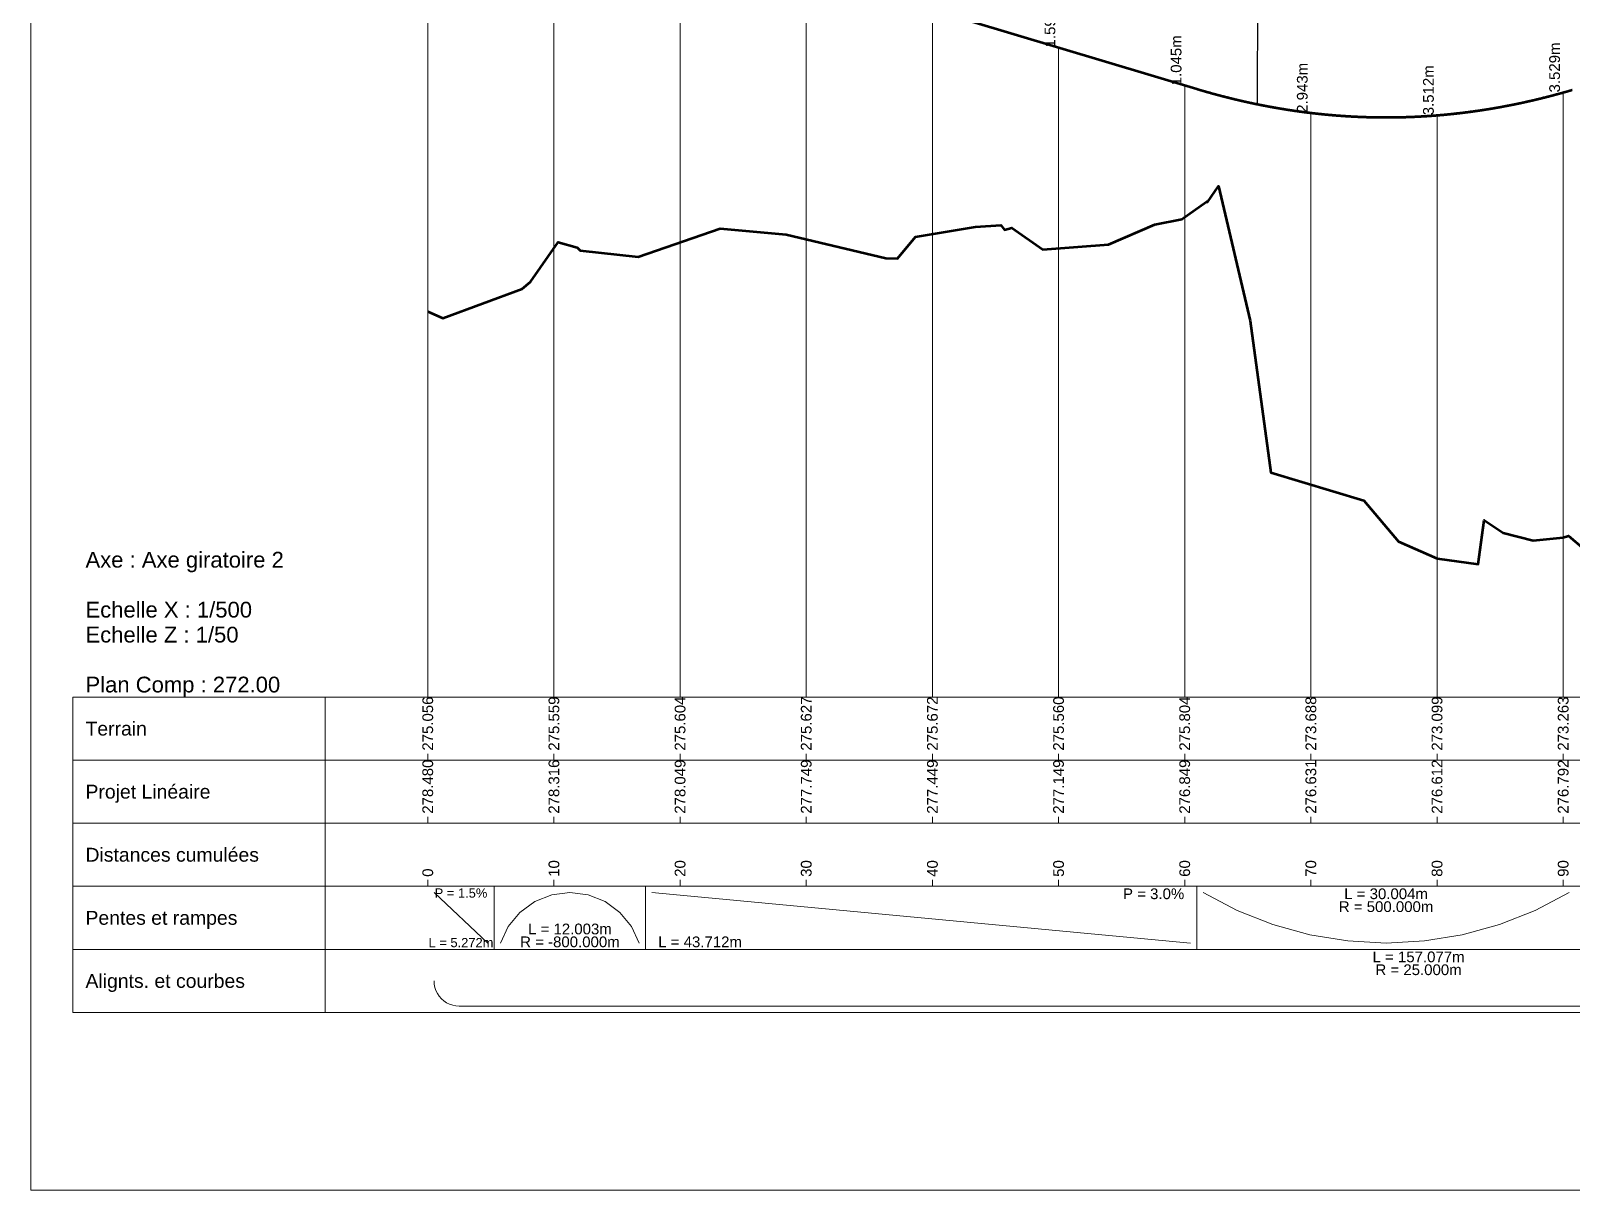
# Model space of a CAD drawing. Extents: x -1791 to 2983, y -138 to 554.
# Drawn here: x 2374.9 to 2497, y 16.6 to 108.5 of the extents above; entities that cross this region are included whole.
import ezdxf
from ezdxf.enums import TextEntityAlignment as Align

# ---------------------------------------------------------------- set-up
doc = ezdxf.new("R2010")
doc.units = 0
doc.layers.get('0').update_dxf_attribs({"lineweight": 0})
for name, color, linetype, lineweight in [('Route - Axe giratoire 2 - PL - Cartouche', 7, 'Continuous', 0), ('Route - Axe giratoire 2 - PL - Cotation', 7, 'Continuous', 0), ('Route - Axe giratoire 2 - PL - Projet Linéaire', 7, 'Continuous', 0), ('Route - Axe giratoire 2 - PL - Terrain', 3, 'Continuous', 0), ('Route - Giratoire 1+ - PL - Cotation', 7, 'Continuous', 0), ('Route - Giratoire 1+ - PL - Habillage - Intersection d’axes', 7, 'Continuous', 0)]:
    doc.layers.add(name, color=color, linetype=linetype, lineweight=lineweight)
doc.styles.add('CoteHor', font='arial.ttf', dxfattribs={"height": 0.0022})
doc.styles.add('CoteHorA', font='arial.ttf', dxfattribs={"height": 0.0022})
doc.styles.add('CoteHorB', font='arial.ttf', dxfattribs={"height": 0.0022})
doc.styles.add('CoteHorC', font='arial.ttf', dxfattribs={"height": 0.0022})
doc.styles.add('CoteHorD', font='arial.ttf', dxfattribs={"height": 0.0022})
doc.styles.add('CoteTitre', font='arial.ttf', dxfattribs={"height": 0.0017})
doc.styles.add('CoteTitreA', font='arial.ttf', dxfattribs={"height": 0.0017})
doc.styles.add('CoteVert', font='arial.ttf', dxfattribs={"height": 0.0017})
doc.styles.add('CoteVertA', font='arial.ttf', dxfattribs={"height": 0.0017})
doc.styles.add('CoteVertB', font='arial.ttf', dxfattribs={"height": 0.0017})
doc.styles.add('ProfilCartouche', font='arial.ttf', dxfattribs={"height": 0.0025})
doc.styles.get("Standard").update_dxf_attribs({"font": 'arial.ttf'})
doc.dimstyles.get("Standard").update_dxf_attribs({"dimtxt": 0.18, "dimasz": 0.18, "dimexe": 0.18, "dimexo": 0.0625, "dimgap": 0.09, "dimtad": 0, "dimtih": 1, "dimtoh": 1, "dimdec": 4, "dimzin": 0, "dimdsep": 46, "dimtxsty": 'Standard', "dimcen": 0.09, "dimadec": 0, "dimazin": 0, "dimtfac": 1, "dimtdec": 4, "dimtofl": 0, "dimtmove": 0, "dimatfit": 3, "dimfxl": 1, "dimtolj": 1, "dimtzin": 0, "dimarcsym": 0})

msp = doc.modelspace()

# ---------------------------------------------------------------- linework, layer by layer
msp.add_lwpolyline([(2374.87364, 155.0645), (2574.87364, 155.0645), (2574.87364, 16.5645), (2374.87364, 16.5645)], close=True)
at = {"layer": 'Route - Axe giratoire 2 - PL - Cotation', "color": 7, "linetype": 'Continuous'}
for p, q in [((2406.33507, 55.65342), (2406.33507, 120.45618)), ((2416.33507, 55.65342), (2416.33507, 118.81641)), ((2426.33507, 55.65342), (2426.33507, 116.14684)), ((2436.33507, 55.65342), (2436.33507, 113.14684)), ((2446.33507, 55.65342), (2446.33507, 110.14684)), ((2456.33507, 55.65342), (2456.33507, 107.14684)), ((2466.33507, 55.65342), (2466.33507, 104.14684)), ((2496.33507, 55.65342), (2496.33507, 103.57807)), ((2476.33507, 55.65342), (2476.33507, 101.96344)), ((2486.33507, 55.65342), (2486.33507, 101.77075)), ((2571.54031, 55.65342), (2378.20697, 55.65342)), ((2398.20697, 55.65342), (2398.20697, 30.65342)), ((2571.54031, 50.65342), (2378.20697, 50.65342)), ((2571.54031, 45.65342), (2378.20697, 45.65342)), ((2571.54031, 40.65342), (2378.20697, 40.65342)), ((2406.33507, 41.15342), (2406.33507, 40.65342)), ((2411.6061, 40.65342), (2411.6061, 35.65342)), ((2416.33507, 41.15342), (2416.33507, 40.65342)), ((2423.6061, 40.65342), (2423.6061, 35.65342)), ((2426.33507, 41.15342), (2426.33507, 40.65342)), ((2436.33507, 41.15342), (2436.33507, 40.65342)), ((2446.33507, 41.15342), (2446.33507, 40.65342)), ((2456.33507, 41.15342), (2456.33507, 40.65342)), ((2466.33507, 41.15342), (2466.33507, 40.65342)), ((2467.29849, 40.65342), (2467.29849, 35.65342)), ((2476.33507, 41.15342), (2476.33507, 40.65342)), ((2486.33507, 41.15342), (2486.33507, 40.65342)), ((2496.33507, 41.15342), (2496.33507, 40.65342)), ((2411.1061, 36.15342), (2406.83507, 40.15342)), ((2413.64614, 38.58425), (2414.81902, 39.43725)), ((2414.81902, 39.43725), (2416.16729, 39.97151)), ((2416.16729, 39.97151), (2417.6061, 40.15342)), ((2417.6061, 40.15342), (2419.04491, 39.97151)), ((2419.04491, 39.97151), (2420.39317, 39.43725)), ((2420.39317, 39.43725), (2421.56605, 38.58425)), ((2466.79849, 36.15342), (2424.1061, 40.15342)), ((2467.79849, 40.15342), (2470.49169, 38.73586)), ((2494.10529, 38.73586), (2496.79849, 40.15342)), ((2412.72246, 37.46618), (2413.64614, 38.58425)), ((2421.56605, 38.58425), (2422.48973, 37.46618)), ((2470.49169, 38.73586), (2473.32163, 37.61592)), ((2491.27535, 37.61592), (2494.10529, 38.73586)), ((2412.1061, 36.15342), (2412.72246, 37.46618)), ((2422.48973, 37.46618), (2423.1061, 36.15342)), ((2473.32163, 37.61592), (2476.25553, 36.80657)), ((2476.25553, 36.80657), (2479.25941, 36.31718)), ((2485.33757, 36.31718), (2488.34145, 36.80657)), ((2488.34145, 36.80657), (2491.27535, 37.61592)), ((2571.54031, 35.65342), (2378.20697, 35.65342)), ((2479.25941, 36.31718), (2482.29849, 36.15342)), ((2482.29849, 36.15342), (2485.33757, 36.31718)), ((2406.83507, 33.15342), (2406.85218, 32.89236)), ((2406.85218, 32.89236), (2406.90322, 32.63578)), ((2406.90322, 32.63578), (2406.98731, 32.38805)), ((2406.98731, 32.38805), (2407.10302, 32.15342)), ((2407.10302, 32.15342), (2407.24837, 31.9359)), ((2407.24837, 31.9359), (2407.42086, 31.7392)), ((2571.54031, 30.65342), (2378.20697, 30.65342)), ((2407.42086, 31.7392), (2407.61755, 31.56671)), ((2407.61755, 31.56671), (2407.83507, 31.42137)), ((2407.83507, 31.42137), (2408.06971, 31.30566)), ((2408.06971, 31.30566), (2408.31743, 31.22157)), ((2408.31743, 31.22157), (2408.57402, 31.17053)), ((2408.57402, 31.17053), (2408.83507, 31.15342)), ((2408.83507, 31.15342), (2560.91221, 31.15342))]:
    msp.add_line(p, q, dxfattribs=at)
at = {"layer": 'Route - Axe giratoire 2 - PL - Cotation', "color": 114, "linetype": 'Continuous'}
for p, q in [((2406.33507, 51.15342), (2406.33507, 50.65342)), ((2416.33507, 51.15342), (2416.33507, 50.65342)), ((2426.33507, 51.15342), (2426.33507, 50.65342)), ((2436.33507, 51.15342), (2436.33507, 50.65342)), ((2446.33507, 51.15342), (2446.33507, 50.65342)), ((2456.33507, 51.15342), (2456.33507, 50.65342)), ((2466.33507, 51.15342), (2466.33507, 50.65342)), ((2476.33507, 51.15342), (2476.33507, 50.65342)), ((2486.33507, 51.15342), (2486.33507, 50.65342)), ((2496.33507, 51.15342), (2496.33507, 50.65342))]:
    msp.add_line(p, q, dxfattribs=at)
at = {"layer": 'Route - Axe giratoire 2 - PL - Cotation', "linetype": 'Continuous'}
for p, q in [((2406.33507, 46.15342), (2406.33507, 45.65342)), ((2416.33507, 46.15342), (2416.33507, 45.65342)), ((2426.33507, 46.15342), (2426.33507, 45.65342)), ((2436.33507, 46.15342), (2436.33507, 45.65342)), ((2446.33507, 46.15342), (2446.33507, 45.65342)), ((2456.33507, 46.15342), (2456.33507, 45.65342)), ((2466.33507, 46.15342), (2466.33507, 45.65342)), ((2476.33507, 46.15342), (2476.33507, 45.65342)), ((2486.33507, 46.15342), (2486.33507, 45.65342)), ((2496.33507, 46.15342), (2496.33507, 45.65342))]:
    msp.add_line(p, q, dxfattribs=at)
at = {"layer": 'Route - Axe giratoire 2 - PL - Projet Linéaire', "color": 1, "linetype": 'Continuous', "lineweight": 53, "flags": 128}
msp.add_lwpolyline([(2423.6061, 116.96553), (2467.29849, 103.85781), (2467.31816, 103.85191), (2467.33783, 103.84603), (2467.3575, 103.84014), (2467.37716, 103.83427), (2467.39683, 103.8284), (2467.4165, 103.82255), (2467.43617, 103.8167), (2467.45584, 103.81085), (2467.47551, 103.80502), (2467.49518, 103.79919), (2467.51484, 103.79337), (2467.53451, 103.78756), (2467.55418, 103.78176), (2467.57385, 103.77596), (2467.59352, 103.77017), (2467.61318, 103.76439), (2467.63285, 103.75862), (2467.65252, 103.75286), (2467.67219, 103.7471), (2467.69186, 103.74135), (2467.71152, 103.73561), (2467.73119, 103.72987), (2467.75086, 103.72415), (2467.77053, 103.71843), (2467.7902, 103.71272), (2467.80986, 103.70701), (2467.82953, 103.70132), (2467.8492, 103.69563), (2467.86887, 103.68995), (2467.88853, 103.68428), (2467.9082, 103.67862), (2467.92787, 103.67296), (2467.94754, 103.66731), (2467.9672, 103.66167), (2467.98687, 103.65604), (2468.00654, 103.65041), (2468.0262, 103.64479), (2468.04587, 103.63918), (2468.06554, 103.63358), (2468.08521, 103.62799), (2468.10487, 103.6224), (2468.12454, 103.61682), (2468.14421, 103.61125), (2468.16387, 103.60568), (2468.18354, 103.60013), (2468.20321, 103.59458), (2468.22287, 103.58904), (2468.24254, 103.58351), (2468.26221, 103.57798), (2468.28187, 103.57247), (2468.30154, 103.56696), (2468.32121, 103.56146), (2468.34087, 103.55596), (2468.36054, 103.55048), (2468.38021, 103.545), (2468.39987, 103.53953), (2468.41954, 103.53406), (2468.4392, 103.52861), (2468.45887, 103.52316), (2468.47854, 103.51772), (2468.4982, 103.51229), (2468.51787, 103.50687), (2468.53754, 103.50145), (2468.5572, 103.49604), (2468.57687, 103.49064), (2468.59653, 103.48525), (2468.6162, 103.47986), (2468.63586, 103.47448), (2468.65553, 103.46911), (2468.6752, 103.46375), (2468.69486, 103.4584), (2468.71453, 103.45305), (2468.73419, 103.44771), (2468.75386, 103.44238), (2468.77352, 103.43706), (2468.79319, 103.43174), (2468.81286, 103.42643), (2468.83252, 103.42114), (2468.85219, 103.41584), (2468.87185, 103.41056), (2468.89152, 103.40528), (2468.91118, 103.40001), (2468.93085, 103.39475), (2468.95051, 103.3895), (2468.97018, 103.38425), (2468.98984, 103.37901), (2469.00951, 103.37378), (2469.02917, 103.36856), (2469.04884, 103.36334), (2469.0685, 103.35814), (2469.08817, 103.35294), (2469.10783, 103.34775), (2469.1275, 103.34256), (2469.14716, 103.33739), (2469.16683, 103.33222), (2469.18649, 103.32706), (2469.20616, 103.3219), (2469.22582, 103.31676), (2469.24548, 103.31162), (2469.26515, 103.30649), (2469.28481, 103.30137), (2469.30448, 103.29625), (2469.32414, 103.29115), (2469.34381, 103.28605), (2469.36347, 103.28096), (2469.38314, 103.27588), (2469.4028, 103.2708), (2469.42246, 103.26573), (2469.44213, 103.26067), (2469.46179, 103.25562), (2469.48146, 103.25058), (2469.50112, 103.24554), (2469.52078, 103.24051), (2469.54045, 103.23549), (2469.56011, 103.23047), (2469.57978, 103.22547), (2469.59944, 103.22047), (2469.6191, 103.21548), (2469.63877, 103.2105), (2469.65843, 103.20552), (2469.67809, 103.20056), (2469.69776, 103.1956), (2469.71742, 103.19064), (2469.73709, 103.1857), (2469.75675, 103.18076), (2469.77641, 103.17584), (2469.79608, 103.17092), (2469.81574, 103.166), (2469.8354, 103.1611), (2469.85507, 103.1562), (2469.87473, 103.15131), (2469.89439, 103.14643), (2469.91406, 103.14155), (2469.93372, 103.13669), (2469.95338, 103.13183), (2469.97304, 103.12698), (2469.99271, 103.12213), (2470.01237, 103.1173), (2470.03203, 103.11247), (2470.0517, 103.10765), (2470.07136, 103.10284), (2470.09102, 103.09803), (2470.11069, 103.09324), (2470.13035, 103.08845), (2470.15001, 103.08367), (2470.16967, 103.07889), (2470.18934, 103.07413), (2470.209, 103.06937), (2470.22866, 103.06462), (2470.24832, 103.05988), (2470.26799, 103.05514), (2470.28765, 103.05041), (2470.30731, 103.0457), (2470.32697, 103.04098), (2470.34664, 103.03628), (2470.3663, 103.03158), (2470.38596, 103.02689), (2470.40562, 103.02221), (2470.42529, 103.01754), (2470.44495, 103.01288), (2470.46461, 103.00822), (2470.48427, 103.00357), (2470.50393, 102.99893), (2470.5236, 102.99429), (2470.54326, 102.98967), (2470.56292, 102.98505), (2470.58258, 102.98044), (2470.60224, 102.97583), (2470.62191, 102.97124), (2470.64157, 102.96665), (2470.66123, 102.96207), (2470.68089, 102.9575), (2470.70055, 102.95293), (2470.72021, 102.94838), (2470.73988, 102.94383), (2470.75954, 102.93929), (2470.7792, 102.93475), (2470.79886, 102.93023), (2470.81852, 102.92571), (2470.83818, 102.9212), (2470.85785, 102.91669), (2470.87751, 102.9122), (2470.89717, 102.90771), (2470.91683, 102.90323), (2470.93649, 102.89876), (2470.95615, 102.8943), (2470.97581, 102.88984), (2470.99547, 102.88539), (2471.01514, 102.88095), (2471.0348, 102.87652), (2471.05446, 102.87209), (2471.07412, 102.86768), (2471.09378, 102.86327), (2471.11344, 102.85886), (2471.1331, 102.85447), (2471.15276, 102.85008), (2471.17242, 102.84571), (2471.19208, 102.84133), (2471.21174, 102.83697), (2471.23141, 102.83262), (2471.25107, 102.82827), (2471.27073, 102.82393), (2471.29039, 102.81959), (2471.31005, 102.81527), (2471.32971, 102.81095), (2471.34937, 102.80664), (2471.36903, 102.80234), (2471.38869, 102.79805), (2471.40835, 102.79376), (2471.42801, 102.78949), (2471.44767, 102.78521), (2471.46733, 102.78095), (2471.48699, 102.7767), (2471.50665, 102.77245), (2471.52631, 102.76821), (2471.54597, 102.76398), (2471.56563, 102.75975), (2471.58529, 102.75554), (2471.60495, 102.75133), (2471.62461, 102.74713), (2471.64427, 102.74293), (2471.66393, 102.73875), (2471.68359, 102.73457), (2471.70325, 102.7304), (2471.72291, 102.72624), (2471.74257, 102.72209), (2471.76223, 102.71794), (2471.78189, 102.7138), (2471.80155, 102.70967), (2471.82121, 102.70554), (2471.84087, 102.70143), (2471.86053, 102.69732), (2471.88019, 102.69322), (2471.89985, 102.68913), (2471.91951, 102.68504), (2471.93917, 102.68097), (2471.95883, 102.6769), (2471.97849, 102.67284), (2471.99815, 102.66878), (2472.01781, 102.66474), (2472.03747, 102.6607), (2472.05713, 102.65667), (2472.07679, 102.65264), (2472.09645, 102.64863), (2472.11611, 102.64462), (2472.13577, 102.64062), (2472.15542, 102.63663), (2472.17508, 102.63265), (2472.19474, 102.62867), (2472.2144, 102.6247), (2472.23406, 102.62074), (2472.25372, 102.61679), (2472.27338, 102.61284), (2472.29304, 102.6089), (2472.3127, 102.60497), (2472.33236, 102.60105), (2472.35202, 102.59713), (2472.37167, 102.59323), (2472.39133, 102.58933), (2472.41099, 102.58544), (2472.43065, 102.58155), (2472.45031, 102.57768), (2472.46997, 102.57381), (2472.48963, 102.56995), (2472.50929, 102.5661), (2472.52894, 102.56225), (2472.5486, 102.55841), (2472.56826, 102.55458), (2472.58792, 102.55076), (2472.60758, 102.54695), (2472.62724, 102.54314), (2472.6469, 102.53934), (2472.66655, 102.53555), (2472.68621, 102.53177), (2472.70587, 102.528), (2472.72553, 102.52423), (2472.74519, 102.52047), (2472.76485, 102.51672), (2472.7845, 102.51297), (2472.80416, 102.50923), (2472.82382, 102.5055), (2472.84348, 102.50178), (2472.86314, 102.49807), (2472.88279, 102.49436), (2472.90245, 102.49067), (2472.92211, 102.48698), (2472.94177, 102.48329), (2472.96143, 102.47962), (2472.98108, 102.47595), (2473.00074, 102.47229), (2473.0204, 102.46864), (2473.04006, 102.465), (2473.05972, 102.46136), (2473.07937, 102.45773), (2473.09903, 102.45411), (2473.11869, 102.4505), (2473.13835, 102.44689), (2473.158, 102.4433), (2473.17766, 102.43971), (2473.19732, 102.43612), (2473.21698, 102.43255), (2473.23664, 102.42898), (2473.25629, 102.42542), (2473.27595, 102.42187), (2473.29561, 102.41833), (2473.31527, 102.4148), (2473.33492, 102.41127), (2473.35458, 102.40775), (2473.37424, 102.40423), (2473.3939, 102.40073), (2473.41355, 102.39723), (2473.43321, 102.39374), (2473.45287, 102.39026), (2473.47252, 102.38679), (2473.49218, 102.38332), (2473.51184, 102.37986), (2473.5315, 102.37641), (2473.55115, 102.37297), (2473.57081, 102.36953), (2473.59047, 102.36611), (2473.61012, 102.36269), (2473.62978, 102.35928), (2473.64944, 102.35587), (2473.6691, 102.35248), (2473.68875, 102.34909), (2473.70841, 102.34571), (2473.72807, 102.34233), (2473.74772, 102.33897), (2473.76738, 102.33561), (2473.78704, 102.33226), (2473.80669, 102.32892), (2473.82635, 102.32558), (2473.84601, 102.32226), (2473.86566, 102.31894), (2473.88532, 102.31563), (2473.90498, 102.31232), (2473.92463, 102.30903), (2473.94429, 102.30574), (2473.96395, 102.30246), (2473.9836, 102.29918), (2474.00326, 102.29592), (2474.02292, 102.29266), (2474.04257, 102.28941), (2474.06223, 102.28617), (2474.08189, 102.28294), (2474.10154, 102.27971), (2474.1212, 102.27649), (2474.14086, 102.27328), (2474.16051, 102.27008), (2474.18017, 102.26688), (2474.19982, 102.2637), (2474.21948, 102.26052), (2474.23914, 102.25734), (2474.25879, 102.25418), (2474.27845, 102.25102), (2474.29811, 102.24787), (2474.31776, 102.24473), (2474.33742, 102.2416), (2474.35707, 102.23847), (2474.37673, 102.23535), (2474.39639, 102.23224), (2474.41604, 102.22914), (2474.4357, 102.22605), (2474.45535, 102.22296), (2474.47501, 102.21988), (2474.49467, 102.21681), (2474.51432, 102.21374), (2474.53398, 102.21069), (2474.55363, 102.20764), (2474.57329, 102.2046), (2474.59295, 102.20157), (2474.6126, 102.19854), (2474.63226, 102.19552), (2474.65191, 102.19251), (2474.67157, 102.18951), (2474.69122, 102.18652), (2474.71088, 102.18353), (2474.73054, 102.18055), (2474.75019, 102.17758), (2474.76985, 102.17462), (2474.7895, 102.17166), (2474.80916, 102.16871), (2474.82881, 102.16577), (2474.84847, 102.16284), (2474.86812, 102.15991), (2474.88778, 102.157), (2474.90743, 102.15409), (2474.92709, 102.15119), (2474.94675, 102.14829), (2474.9664, 102.14541), (2474.98606, 102.14253), (2475.00571, 102.13966), (2475.02537, 102.13679), (2475.04502, 102.13394), (2475.06468, 102.13109), (2475.08433, 102.12825), (2475.10399, 102.12542), (2475.12364, 102.12259), (2475.1433, 102.11978), (2475.16295, 102.11697), (2475.18261, 102.11417), (2475.20226, 102.11138), (2475.22192, 102.10859), (2475.24157, 102.10581), (2475.26123, 102.10304), (2475.28088, 102.10028), (2475.30054, 102.09752), (2475.32019, 102.09478), (2475.33985, 102.09204), (2475.3595, 102.08931), (2475.37916, 102.08658), (2475.39881, 102.08387), (2475.41847, 102.08116), (2475.43812, 102.07846), (2475.45778, 102.07576), (2475.47743, 102.07308), (2475.49709, 102.0704), (2475.51674, 102.06773), (2475.5364, 102.06507), (2475.55605, 102.06242), (2475.57571, 102.05977), (2475.59536, 102.05713), (2475.61502, 102.0545), (2475.63467, 102.05188), (2475.65432, 102.04926), (2475.67398, 102.04665), (2475.69363, 102.04405), (2475.71329, 102.04146), (2475.73294, 102.03888), (2475.7526, 102.0363), (2475.77225, 102.03373), (2475.79191, 102.03117), (2475.81156, 102.02861), (2475.83122, 102.02607), (2475.85087, 102.02353), (2475.87052, 102.021), (2475.89018, 102.01848), (2475.90983, 102.01596), (2475.92949, 102.01345), (2475.94914, 102.01095), (2475.9688, 102.00846), (2475.98845, 102.00598), (2476.0081, 102.0035), (2476.02776, 102.00103), (2476.04741, 101.99857), (2476.06707, 101.99612), (2476.08672, 101.99367), (2476.10638, 101.99123), (2476.12603, 101.9888), (2476.14568, 101.98638), (2476.16534, 101.98397), (2476.18499, 101.98156), (2476.20465, 101.97916), (2476.2243, 101.97677), (2476.24395, 101.97439), (2476.26361, 101.97201), (2476.28326, 101.96964), (2476.30292, 101.96728), (2476.32257, 101.96493), (2476.34222, 101.96258), (2476.36188, 101.96025), (2476.38153, 101.95792), (2476.40119, 101.95559), (2476.42084, 101.95328), (2476.44049, 101.95097), (2476.46015, 101.94867), (2476.4798, 101.94638), (2476.49945, 101.9441), (2476.51911, 101.94182), (2476.53876, 101.93956), (2476.55842, 101.9373), (2476.57807, 101.93504), (2476.59772, 101.9328), (2476.61738, 101.93056), (2476.63703, 101.92833), (2476.65668, 101.92611), (2476.67634, 101.9239), (2476.69599, 101.92169), (2476.71564, 101.91949), (2476.7353, 101.9173), (2476.75495, 101.91512), (2476.77461, 101.91294), (2476.79426, 101.91078), (2476.81391, 101.90862), (2476.83357, 101.90647), (2476.85322, 101.90432), (2476.87287, 101.90218), (2476.89253, 101.90006), (2476.91218, 101.89793), (2476.93183, 101.89582), (2476.95149, 101.89372), (2476.97114, 101.89162), (2476.99079, 101.88953), (2477.01045, 101.88745), (2477.0301, 101.88537), (2477.04975, 101.8833), (2477.06941, 101.88124), (2477.08906, 101.87919), (2477.10871, 101.87715), (2477.12837, 101.87511), (2477.14802, 101.87309), (2477.16767, 101.87106), (2477.18733, 101.86905), (2477.20698, 101.86705), (2477.22663, 101.86505), (2477.24629, 101.86306), (2477.26594, 101.86108), (2477.28559, 101.8591), (2477.30524, 101.85714), (2477.3249, 101.85518), (2477.34455, 101.85323), (2477.3642, 101.85128), (2477.38386, 101.84935), (2477.40351, 101.84742), (2477.42316, 101.8455), (2477.44282, 101.84359), (2477.46247, 101.84168), (2477.48212, 101.83979), (2477.50177, 101.8379), (2477.52143, 101.83601), (2477.54108, 101.83414), (2477.56073, 101.83227), (2477.58039, 101.83042), (2477.60004, 101.82857), (2477.61969, 101.82672), (2477.63934, 101.82489), (2477.659, 101.82306), (2477.67865, 101.82124), (2477.6983, 101.81943), (2477.71796, 101.81762), (2477.73761, 101.81583), (2477.75726, 101.81404), (2477.77691, 101.81226), (2477.79657, 101.81049), (2477.81622, 101.80872), (2477.83587, 101.80696), (2477.85553, 101.80521), (2477.87518, 101.80347), (2477.89483, 101.80173), (2477.91448, 101.80001), (2477.93414, 101.79829), (2477.95379, 101.79658), (2477.97344, 101.79487), (2477.99309, 101.79318), (2478.01275, 101.79149), (2478.0324, 101.78981), (2478.05205, 101.78813), (2478.0717, 101.78647), (2478.09136, 101.78481), (2478.11101, 101.78316), (2478.13066, 101.78152), (2478.15031, 101.77989), (2478.16997, 101.77826), (2478.18962, 101.77664), (2478.20927, 101.77503), (2478.22892, 101.77343), (2478.24858, 101.77183), (2478.26823, 101.77024), (2478.28788, 101.76866), (2478.30753, 101.76709), (2478.32719, 101.76552), (2478.34684, 101.76397), (2478.36649, 101.76242), (2478.38614, 101.76088), (2478.40579, 101.75934), (2478.42545, 101.75782), (2478.4451, 101.7563), (2478.46475, 101.75479), (2478.4844, 101.75328), (2478.50406, 101.75179), (2478.52371, 101.7503), (2478.54336, 101.74882), (2478.56301, 101.74735), (2478.58267, 101.74589), (2478.60232, 101.74443), (2478.62197, 101.74298), (2478.64162, 101.74154), (2478.66127, 101.7401), (2478.68093, 101.73868), (2478.70058, 101.73726), (2478.72023, 101.73585), (2478.73988, 101.73445), (2478.75953, 101.73305), (2478.77919, 101.73167), (2478.79884, 101.73029), (2478.81849, 101.72892), (2478.83814, 101.72755), (2478.8578, 101.72619), (2478.87745, 101.72485), (2478.8971, 101.72351), (2478.91675, 101.72217), (2478.9364, 101.72085), (2478.95606, 101.71953), (2478.97571, 101.71822), (2478.99536, 101.71692), (2479.01501, 101.71562), (2479.03466, 101.71434), (2479.05432, 101.71306), (2479.07397, 101.71179), (2479.09362, 101.71052), (2479.11327, 101.70927), (2479.13292, 101.70802), (2479.15257, 101.70678), (2479.17223, 101.70555), (2479.19188, 101.70432), (2479.21153, 101.7031), (2479.23118, 101.7019), (2479.25083, 101.70069), (2479.27049, 101.6995), (2479.29014, 101.69831), (2479.30979, 101.69714), (2479.32944, 101.69596), (2479.34909, 101.6948), (2479.36875, 101.69365), (2479.3884, 101.6925), (2479.40805, 101.69136), (2479.4277, 101.69022), (2479.44735, 101.6891), (2479.467, 101.68798), (2479.48666, 101.68688), (2479.50631, 101.68577), (2479.52596, 101.68468), (2479.54561, 101.68359), (2479.56526, 101.68252), (2479.58491, 101.68145), (2479.60457, 101.68038), (2479.62422, 101.67933), (2479.64387, 101.67828), (2479.66352, 101.67724), (2479.68317, 101.67621), (2479.70282, 101.67519), (2479.72248, 101.67417), (2479.74213, 101.67316), (2479.76178, 101.67216), (2479.78143, 101.67117), (2479.80108, 101.67018), (2479.82073, 101.6692), (2479.84039, 101.66823), (2479.86004, 101.66727), (2479.87969, 101.66632), (2479.89934, 101.66537), (2479.91899, 101.66443), (2479.93864, 101.6635), (2479.9583, 101.66258), (2479.97795, 101.66166), (2479.9976, 101.66075), (2480.01725, 101.65985), (2480.0369, 101.65896), (2480.05655, 101.65807), (2480.0762, 101.6572), (2480.09586, 101.65633), (2480.11551, 101.65547), (2480.13516, 101.65461), (2480.15481, 101.65376), (2480.17446, 101.65293), (2480.19411, 101.6521), (2480.21377, 101.65127), (2480.23342, 101.65046), (2480.25307, 101.64965), (2480.27272, 101.64885), (2480.29237, 101.64806), (2480.31202, 101.64727), (2480.33167, 101.6465), (2480.35133, 101.64573), (2480.37098, 101.64496), (2480.39063, 101.64421), (2480.41028, 101.64346), (2480.42993, 101.64273), (2480.44958, 101.642), (2480.46923, 101.64127), (2480.48888, 101.64056), (2480.50854, 101.63985), (2480.52819, 101.63915), (2480.54784, 101.63846), (2480.56749, 101.63777), (2480.58714, 101.6371), (2480.60679, 101.63643), (2480.62644, 101.63577), (2480.6461, 101.63512), (2480.66575, 101.63447), (2480.6854, 101.63383), (2480.70505, 101.6332), (2480.7247, 101.63258), (2480.74435, 101.63197), (2480.764, 101.63136), (2480.78366, 101.63076), (2480.80331, 101.63017), (2480.82296, 101.62958), (2480.84261, 101.62901), (2480.86226, 101.62844), (2480.88191, 101.62788), (2480.90156, 101.62733), (2480.92121, 101.62678), (2480.94087, 101.62624), (2480.96052, 101.62571), (2480.98017, 101.62519), (2480.99982, 101.62468), (2481.01947, 101.62417), (2481.03912, 101.62367), (2481.05877, 101.62318), (2481.07842, 101.6227), (2481.09808, 101.62222), (2481.11773, 101.62175), (2481.13738, 101.62129), (2481.15703, 101.62084), (2481.17668, 101.6204), (2481.19633, 101.61996), (2481.21598, 101.61953), (2481.23563, 101.61911), (2481.25529, 101.61869), (2481.27494, 101.61829), (2481.29459, 101.61789), (2481.31424, 101.6175), (2481.33389, 101.61712), (2481.35354, 101.61674), (2481.37319, 101.61637), (2481.39284, 101.61601), (2481.41249, 101.61566), (2481.43215, 101.61532), (2481.4518, 101.61498), (2481.47145, 101.61465), (2481.4911, 101.61433), (2481.51075, 101.61402), (2481.5304, 101.61371), (2481.55005, 101.61341), (2481.5697, 101.61312), (2481.58936, 101.61284), (2481.60901, 101.61257), (2481.62866, 101.6123), (2481.64831, 101.61204), (2481.66796, 101.61179), (2481.68761, 101.61154), (2481.70726, 101.61131), (2481.72691, 101.61108), (2481.74656, 101.61086), (2481.76622, 101.61064), (2481.78587, 101.61044), (2481.80552, 101.61024), (2481.82517, 101.61005), (2481.84482, 101.60987), (2481.86447, 101.6097), (2481.88412, 101.60953), (2481.90377, 101.60937), (2481.92343, 101.60922), (2481.94308, 101.60907), (2481.96273, 101.60894), (2481.98238, 101.60881), (2482.00203, 101.60869), (2482.02168, 101.60858), (2482.04133, 101.60847), (2482.06098, 101.60838), (2482.08063, 101.60829), (2482.10029, 101.60821), (2482.11994, 101.60813), (2482.13959, 101.60806), (2482.15924, 101.60801), (2482.17889, 101.60796), (2482.19854, 101.60791), (2482.21819, 101.60788), (2482.23784, 101.60785), (2482.25749, 101.60783), (2482.27715, 101.60782), (2482.2968, 101.60781), (2482.31645, 101.60781), (2482.3361, 101.60783), (2482.35575, 101.60784), (2482.3754, 101.60787), (2482.39505, 101.6079), (2482.4147, 101.60795), (2482.43435, 101.608), (2482.45401, 101.60805), (2482.47366, 101.60812), (2482.49331, 101.60819), (2482.51296, 101.60827), (2482.53261, 101.60836), (2482.55226, 101.60846), (2482.57191, 101.60856), (2482.59156, 101.60867), (2482.61121, 101.60879), (2482.63087, 101.60892), (2482.65052, 101.60905), (2482.67017, 101.60919), (2482.68982, 101.60934), (2482.70947, 101.6095), (2482.72912, 101.60967), (2482.74877, 101.60984), (2482.76842, 101.61002), (2482.78807, 101.61021), (2482.80773, 101.6104), (2482.82738, 101.61061), (2482.84703, 101.61082), (2482.86668, 101.61104), (2482.88633, 101.61127), (2482.90598, 101.6115), (2482.92563, 101.61174), (2482.94528, 101.61199), (2482.96494, 101.61225), (2482.98459, 101.61252), (2483.00424, 101.61279), (2483.02389, 101.61307), (2483.04354, 101.61336), (2483.06319, 101.61366), (2483.08284, 101.61396), (2483.10249, 101.61428), (2483.12214, 101.6146), (2483.1418, 101.61492), (2483.16145, 101.61526), (2483.1811, 101.6156), (2483.20075, 101.61595), (2483.2204, 101.61631), (2483.24005, 101.61668), (2483.2597, 101.61705), (2483.27935, 101.61743), (2483.29901, 101.61782), (2483.31866, 101.61822), (2483.33831, 101.61862), (2483.35796, 101.61904), (2483.37761, 101.61946), (2483.39726, 101.61988), (2483.41691, 101.62032), (2483.43656, 101.62076), (2483.45621, 101.62121), (2483.47587, 101.62167), (2483.49552, 101.62214), (2483.51517, 101.62262), (2483.53482, 101.6231), (2483.55447, 101.62359), (2483.57412, 101.62408), (2483.59377, 101.62459), (2483.61342, 101.6251), (2483.63308, 101.62562), (2483.65273, 101.62615), (2483.67238, 101.62669), (2483.69203, 101.62723), (2483.71168, 101.62778), (2483.73133, 101.62834), (2483.75098, 101.62891), (2483.77064, 101.62948), (2483.79029, 101.63007), (2483.80994, 101.63066), (2483.82959, 101.63125), (2483.84924, 101.63186), (2483.86889, 101.63247), (2483.88854, 101.63309), (2483.90819, 101.63372), (2483.92785, 101.63436), (2483.9475, 101.635), (2483.96715, 101.63566), (2483.9868, 101.63632), (2484.00645, 101.63698), (2484.0261, 101.63766), (2484.04575, 101.63834), (2484.06541, 101.63903), (2484.08506, 101.63973), (2484.10471, 101.64044), (2484.12436, 101.64115), (2484.14401, 101.64187), (2484.16366, 101.6426), (2484.18331, 101.64334), (2484.20296, 101.64408), (2484.22262, 101.64483), (2484.24227, 101.64559), (2484.26192, 101.64636), (2484.28157, 101.64714), (2484.30122, 101.64792), (2484.32087, 101.64871), (2484.34052, 101.64951), (2484.36018, 101.65032), (2484.37983, 101.65113), (2484.39948, 101.65195), (2484.41913, 101.65278), (2484.43878, 101.65362), (2484.45843, 101.65446), (2484.47809, 101.65532), (2484.49774, 101.65618), (2484.51739, 101.65705), (2484.53704, 101.65792), (2484.55669, 101.65881), (2484.57634, 101.6597), (2484.59599, 101.6606), (2484.61565, 101.6615), (2484.6353, 101.66242), (2484.65495, 101.66334), (2484.6746, 101.66427), (2484.69425, 101.66521), (2484.7139, 101.66615), (2484.73356, 101.66711), (2484.75321, 101.66807), (2484.77286, 101.66904), (2484.79251, 101.67001), (2484.81216, 101.671), (2484.83181, 101.67199), (2484.85147, 101.67299), (2484.87112, 101.674), (2484.89077, 101.67501), (2484.91042, 101.67603), (2484.93007, 101.67706), (2484.94972, 101.6781), (2484.96938, 101.67915), (2484.98903, 101.6802), (2485.00868, 101.68126), (2485.02833, 101.68233), (2485.04798, 101.68341), (2485.06763, 101.68449), (2485.08729, 101.68559), (2485.10694, 101.68668), (2485.12659, 101.68779), (2485.14624, 101.68891), (2485.16589, 101.69003), (2485.18554, 101.69116), (2485.2052, 101.6923), (2485.22485, 101.69345), (2485.2445, 101.6946), (2485.26415, 101.69576), (2485.2838, 101.69693), (2485.30345, 101.69811), (2485.32311, 101.69929), (2485.34276, 101.70049), (2485.36241, 101.70169), (2485.38206, 101.7029), (2485.40171, 101.70411), (2485.42137, 101.70533), (2485.44102, 101.70657), (2485.46067, 101.7078), (2485.48032, 101.70905), (2485.49997, 101.71031), (2485.51963, 101.71157), (2485.53928, 101.71284), (2485.55893, 101.71412), (2485.57858, 101.7154), (2485.59823, 101.71669), (2485.61789, 101.718), (2485.63754, 101.7193), (2485.65719, 101.72062), (2485.67684, 101.72194), (2485.69649, 101.72328), (2485.71615, 101.72462), (2485.7358, 101.72596), (2485.75545, 101.72732), (2485.7751, 101.72868), (2485.79475, 101.73005), (2485.81441, 101.73143), (2485.83406, 101.73281), (2485.85371, 101.73421), (2485.87336, 101.73561), (2485.89301, 101.73702), (2485.91267, 101.73843), (2485.93232, 101.73986), (2485.95197, 101.74129), (2485.97162, 101.74273), (2485.99128, 101.74418), (2486.01093, 101.74563), (2486.03058, 101.7471), (2486.05023, 101.74857), (2486.06988, 101.75005), (2486.08954, 101.75153), (2486.10919, 101.75303), (2486.12884, 101.75453), (2486.14849, 101.75604), (2486.16815, 101.75755), (2486.1878, 101.75908), (2486.20745, 101.76061), (2486.2271, 101.76215), (2486.24675, 101.7637), (2486.26641, 101.76526), (2486.28606, 101.76682), (2486.30571, 101.76839), (2486.32536, 101.76997), (2486.34502, 101.77156), (2486.36467, 101.77315), (2486.38432, 101.77475), (2486.40397, 101.77636), (2486.42363, 101.77798), (2486.44328, 101.7796), (2486.46293, 101.78124), (2486.48258, 101.78288), (2486.50224, 101.78453), (2486.52189, 101.78618), (2486.54154, 101.78785), (2486.56119, 101.78952), (2486.58085, 101.7912), (2486.6005, 101.79288), (2486.62015, 101.79458), (2486.6398, 101.79628), (2486.65946, 101.79799), (2486.67911, 101.79971), (2486.69876, 101.80144), (2486.71841, 101.80317), (2486.73807, 101.80491), (2486.75772, 101.80666), (2486.77737, 101.80842), (2486.79703, 101.81018), (2486.81668, 101.81195), (2486.83633, 101.81373), (2486.85598, 101.81552), (2486.87564, 101.81731), (2486.89529, 101.81912), (2486.91494, 101.82093), (2486.9346, 101.82275), (2486.95425, 101.82457), (2486.9739, 101.82641), (2486.99355, 101.82825), (2487.01321, 101.8301), (2487.03286, 101.83195), (2487.05251, 101.83382), (2487.07217, 101.83569), (2487.09182, 101.83757), (2487.11147, 101.83946), (2487.13112, 101.84136), (2487.15078, 101.84326), (2487.17043, 101.84517), (2487.19008, 101.84709), (2487.20974, 101.84901), (2487.22939, 101.85095), (2487.24904, 101.85289), (2487.2687, 101.85484), (2487.28835, 101.8568), (2487.308, 101.85876), (2487.32765, 101.86074), (2487.34731, 101.86272), (2487.36696, 101.86471), (2487.38661, 101.8667), (2487.40627, 101.8687), (2487.42592, 101.87072), (2487.44557, 101.87274), (2487.46523, 101.87476), (2487.48488, 101.8768), (2487.50453, 101.87884), (2487.52419, 101.88089), (2487.54384, 101.88295), (2487.56349, 101.88501), (2487.58315, 101.88709), (2487.6028, 101.88917), (2487.62245, 101.89126), (2487.64211, 101.89335), (2487.66176, 101.89546), (2487.68141, 101.89757), (2487.70107, 101.89969), (2487.72072, 101.90182), (2487.74037, 101.90395), (2487.76003, 101.9061), (2487.77968, 101.90825), (2487.79933, 101.9104), (2487.81899, 101.91257), (2487.83864, 101.91474), (2487.85829, 101.91693), (2487.87795, 101.91912), (2487.8976, 101.92131), (2487.91725, 101.92352), (2487.93691, 101.92573), (2487.95656, 101.92795), (2487.97622, 101.93018), (2487.99587, 101.93241), (2488.01552, 101.93466), (2488.03518, 101.93691), (2488.05483, 101.93917), (2488.07448, 101.94143), (2488.09414, 101.94371), (2488.11379, 101.94599), (2488.13345, 101.94828), (2488.1531, 101.95058), (2488.17275, 101.95288), (2488.19241, 101.95519), (2488.21206, 101.95751), (2488.23171, 101.95984), (2488.25137, 101.96218), (2488.27102, 101.96452), (2488.29068, 101.96687), (2488.31033, 101.96923), (2488.32998, 101.9716), (2488.34964, 101.97398), (2488.36929, 101.97636), (2488.38895, 101.97875), (2488.4086, 101.98115), (2488.42825, 101.98355), (2488.44791, 101.98596), (2488.46756, 101.98839), (2488.48722, 101.99082), (2488.50687, 101.99325), (2488.52653, 101.9957), (2488.54618, 101.99815), (2488.56583, 102.00061), (2488.58549, 102.00307), (2488.60514, 102.00555), (2488.6248, 102.00803), (2488.64445, 102.01052), (2488.66411, 102.01302), (2488.68376, 102.01553), (2488.70341, 102.01804), (2488.72307, 102.02056), (2488.74272, 102.02309), (2488.76238, 102.02563), (2488.78203, 102.02817), (2488.80169, 102.03073), (2488.82134, 102.03329), (2488.84099, 102.03585), (2488.86065, 102.03843), (2488.8803, 102.04101), (2488.89996, 102.04361), (2488.91961, 102.0462), (2488.93927, 102.04881), (2488.95892, 102.05143), (2488.97858, 102.05405), (2488.99823, 102.05668), (2489.01789, 102.05931), (2489.03754, 102.06196), (2489.0572, 102.06461), (2489.07685, 102.06727), (2489.0965, 102.06994), (2489.11616, 102.07262), (2489.13581, 102.0753), (2489.15547, 102.07799), (2489.17512, 102.08069), (2489.19478, 102.0834), (2489.21443, 102.08611), (2489.23409, 102.08884), (2489.25374, 102.09157), (2489.2734, 102.09431), (2489.29305, 102.09705), (2489.31271, 102.0998), (2489.33236, 102.10256), (2489.35202, 102.10533), (2489.37167, 102.10811), (2489.39133, 102.1109), (2489.41098, 102.11369), (2489.43064, 102.11649), (2489.45029, 102.11929), (2489.46995, 102.12211), (2489.4896, 102.12493), (2489.50926, 102.12776), (2489.52891, 102.1306), (2489.54857, 102.13345), (2489.56823, 102.1363), (2489.58788, 102.13916), (2489.60754, 102.14203), (2489.62719, 102.14491), (2489.64685, 102.14779), (2489.6665, 102.15069), (2489.68616, 102.15359), (2489.70581, 102.1565), (2489.72547, 102.15941), (2489.74512, 102.16233), (2489.76478, 102.16527), (2489.78443, 102.16821), (2489.80409, 102.17115), (2489.82375, 102.17411), (2489.8434, 102.17707), (2489.86306, 102.18004), (2489.88271, 102.18302), (2489.90237, 102.186), (2489.92202, 102.18899), (2489.94168, 102.19199), (2489.96134, 102.195), (2489.98099, 102.19802), (2490.00065, 102.20104), (2490.0203, 102.20408), (2490.03996, 102.20711), (2490.05961, 102.21016), (2490.07927, 102.21322), (2490.09893, 102.21628), (2490.11858, 102.21935), (2490.13824, 102.22243), (2490.15789, 102.22551), (2490.17755, 102.22861), (2490.19721, 102.23171), (2490.21686, 102.23482), (2490.23652, 102.23794), (2490.25617, 102.24106), (2490.27583, 102.24419), (2490.29549, 102.24733), (2490.31514, 102.25048), (2490.3348, 102.25363), (2490.35446, 102.2568), (2490.37411, 102.25997), (2490.39377, 102.26315), (2490.41342, 102.26633), (2490.43308, 102.26953), (2490.45274, 102.27273), (2490.47239, 102.27594), (2490.49205, 102.27915), (2490.51171, 102.28238), (2490.53136, 102.28561), (2490.55102, 102.28885), (2490.57068, 102.2921), (2490.59033, 102.29536), (2490.60999, 102.29862), (2490.62964, 102.30189), (2490.6493, 102.30517), (2490.66896, 102.30846), (2490.68861, 102.31175), (2490.70827, 102.31506), (2490.72793, 102.31837), (2490.74758, 102.32168), (2490.76724, 102.32501), (2490.7869, 102.32834), (2490.80656, 102.33168), (2490.82621, 102.33503), (2490.84587, 102.33839), (2490.86553, 102.34175), (2490.88518, 102.34512), (2490.90484, 102.3485), (2490.9245, 102.35189), (2490.94415, 102.35529), (2490.96381, 102.35869), (2490.98347, 102.3621), (2491.00312, 102.36552), (2491.02278, 102.36894), (2491.04244, 102.37238), (2491.0621, 102.37582), (2491.08175, 102.37927), (2491.10141, 102.38273), (2491.12107, 102.38619), (2491.14072, 102.38966), (2491.16038, 102.39314), (2491.18004, 102.39663), (2491.1997, 102.40013), (2491.21935, 102.40363), (2491.23901, 102.40714), (2491.25867, 102.41066), (2491.27833, 102.41419), (2491.29798, 102.41772), (2491.31764, 102.42126), (2491.3373, 102.42481), (2491.35696, 102.42837), (2491.37661, 102.43193), (2491.39627, 102.43551), (2491.41593, 102.43909), (2491.43559, 102.44268), (2491.45524, 102.44627), (2491.4749, 102.44988), (2491.49456, 102.45349), (2491.51422, 102.45711), (2491.53388, 102.46074), (2491.55353, 102.46437), (2491.57319, 102.46801), (2491.59285, 102.47166), (2491.61251, 102.47532), (2491.63217, 102.47899), (2491.65182, 102.48266), (2491.67148, 102.48634), (2491.69114, 102.49003), (2491.7108, 102.49373), (2491.73046, 102.49743), (2491.75011, 102.50114), (2491.76977, 102.50486), (2491.78943, 102.50859), (2491.80909, 102.51233), (2491.82875, 102.51607), (2491.8484, 102.51982), (2491.86806, 102.52358), (2491.88772, 102.52735), (2491.90738, 102.53112), (2491.92704, 102.5349), (2491.9467, 102.53869), (2491.96636, 102.54249), (2491.98601, 102.54629), (2492.00567, 102.55011), (2492.02533, 102.55393), (2492.04499, 102.55775), (2492.06465, 102.56159), (2492.08431, 102.56543), (2492.10397, 102.56928), (2492.12362, 102.57314), (2492.14328, 102.57701), (2492.16294, 102.58089), (2492.1826, 102.58477), (2492.20226, 102.58866), (2492.22192, 102.59256), (2492.24158, 102.59646), (2492.26124, 102.60038), (2492.28089, 102.6043), (2492.30055, 102.60822), (2492.32021, 102.61216), (2492.33987, 102.61611), (2492.35953, 102.62006), (2492.37919, 102.62402), (2492.39885, 102.62798), (2492.41851, 102.63196), (2492.43817, 102.63594), (2492.45783, 102.63993), (2492.47749, 102.64393), (2492.49714, 102.64794), (2492.5168, 102.65195), (2492.53646, 102.65597), (2492.55612, 102.66), (2492.57578, 102.66404), (2492.59544, 102.66808), (2492.6151, 102.67214), (2492.63476, 102.6762), (2492.65442, 102.68026), (2492.67408, 102.68434), (2492.69374, 102.68842), (2492.7134, 102.69251), (2492.73306, 102.69661), (2492.75272, 102.70072), (2492.77238, 102.70484), (2492.79204, 102.70896), (2492.8117, 102.71309), (2492.83136, 102.71722), (2492.85102, 102.72137), (2492.87068, 102.72552), (2492.89034, 102.72968), (2492.91, 102.73385), (2492.92966, 102.73803), (2492.94932, 102.74221), (2492.96898, 102.7464), (2492.98864, 102.7506), (2493.0083, 102.75481), (2493.02796, 102.75903), (2493.04762, 102.76325), (2493.06728, 102.76748), (2493.08694, 102.77172), (2493.1066, 102.77596), (2493.12626, 102.78022), (2493.14592, 102.78448), (2493.16558, 102.78875), (2493.18524, 102.79303), (2493.2049, 102.79731), (2493.22456, 102.8016), (2493.24422, 102.8059), (2493.26388, 102.81021), (2493.28354, 102.81452), (2493.3032, 102.81885), (2493.32286, 102.82318), (2493.34252, 102.82752), (2493.36219, 102.83187), (2493.38185, 102.83622), (2493.40151, 102.84058), (2493.42117, 102.84495), (2493.44083, 102.84933), (2493.46049, 102.85371), (2493.48015, 102.85811), (2493.49981, 102.86251), (2493.51947, 102.86692), (2493.53913, 102.87133), (2493.55879, 102.87576), (2493.57846, 102.88019), (2493.59812, 102.88463), (2493.61778, 102.88907), (2493.63744, 102.89353), (2493.6571, 102.89799), (2493.67676, 102.90246), (2493.69642, 102.90694), (2493.71608, 102.91143), (2493.73575, 102.91592), (2493.75541, 102.92042), (2493.77507, 102.92493), (2493.79473, 102.92945), (2493.81439, 102.93397), (2493.83405, 102.9385), (2493.85372, 102.94304), (2493.87338, 102.94759), (2493.89304, 102.95215), (2493.9127, 102.95671), (2493.93236, 102.96128), (2493.95202, 102.96586), (2493.97169, 102.97045), (2493.99135, 102.97504), (2494.01101, 102.97964), (2494.03067, 102.98425), (2494.05033, 102.98887), (2494.07, 102.9935), (2494.08966, 102.99813), (2494.10932, 103.00277), (2494.12898, 103.00742), (2494.14864, 103.01207), (2494.16831, 103.01674), (2494.18797, 103.02141), (2494.20763, 103.02609), (2494.22729, 103.03077), (2494.24695, 103.03547), (2494.26662, 103.04017), (2494.28628, 103.04488), (2494.30594, 103.0496), (2494.3256, 103.05433), (2494.34527, 103.05906), (2494.36493, 103.0638), (2494.38459, 103.06855), (2494.40425, 103.07331), (2494.42392, 103.07807), (2494.44358, 103.08284), (2494.46324, 103.08762), (2494.48291, 103.09241), (2494.50257, 103.09721), (2494.52223, 103.10201), (2494.54189, 103.10682), (2494.56156, 103.11164), (2494.58122, 103.11647), (2494.60088, 103.1213), (2494.62055, 103.12614), (2494.64021, 103.13099), (2494.65987, 103.13585), (2494.67954, 103.14071), (2494.6992, 103.14559), (2494.71886, 103.15047), (2494.73853, 103.15536), (2494.75819, 103.16025), (2494.77785, 103.16516), (2494.79752, 103.17007), (2494.81718, 103.17499), (2494.83684, 103.17991), (2494.85651, 103.18485), (2494.87617, 103.18979), (2494.89583, 103.19474), (2494.9155, 103.1997), (2494.93516, 103.20467), (2494.95482, 103.20964), (2494.97449, 103.21462), (2494.99415, 103.21961), (2495.01381, 103.22461), (2495.03348, 103.22961), (2495.05314, 103.23462), (2495.07281, 103.23964), (2495.09247, 103.24467), (2495.11213, 103.24971), (2495.1318, 103.25475), (2495.15146, 103.2598), (2495.17113, 103.26486), (2495.19079, 103.26993), (2495.21046, 103.275), (2495.23012, 103.28008), (2495.24978, 103.28517), (2495.26945, 103.29027), (2495.28911, 103.29537), (2495.30878, 103.30049), (2495.32844, 103.30561), (2495.34811, 103.31074), (2495.36777, 103.31587), (2495.38743, 103.32102), (2495.4071, 103.32617), (2495.42676, 103.33133), (2495.44643, 103.33649), (2495.46609, 103.34167), (2495.48576, 103.34685), (2495.50542, 103.35204), (2495.52509, 103.35724), (2495.54475, 103.36245), (2495.56442, 103.36766), (2495.58408, 103.37288), (2495.60375, 103.37811), (2495.62341, 103.38335), (2495.64308, 103.38859), (2495.66274, 103.39384), (2495.68241, 103.3991), (2495.70207, 103.40437), (2495.72174, 103.40965), (2495.7414, 103.41493), (2495.76107, 103.42022), (2495.78074, 103.42552), (2495.8004, 103.43083), (2495.82007, 103.43614), (2495.83973, 103.44146), (2495.8594, 103.44679), (2495.87906, 103.45213), (2495.89873, 103.45748), (2495.91839, 103.46283), (2495.93806, 103.46819), (2495.95773, 103.47356), (2495.97739, 103.47894), (2495.99706, 103.48432), (2496.01672, 103.48971), (2496.03639, 103.49511), (2496.05605, 103.50052), (2496.07572, 103.50593), (2496.09539, 103.51135), (2496.11505, 103.51678), (2496.13472, 103.52222), (2496.15439, 103.52767), (2496.17405, 103.53312), (2496.19372, 103.53858), (2496.21338, 103.54405), (2496.23305, 103.54953), (2496.25272, 103.55502), (2496.27238, 103.56051), (2496.29205, 103.56601), (2496.31172, 103.57152), (2496.33138, 103.57703), (2496.35105, 103.58256), (2496.37072, 103.58809), (2496.39038, 103.59363), (2496.41005, 103.59917), (2496.42972, 103.60473), (2496.44938, 103.61029), (2496.46905, 103.61586), (2496.48872, 103.62144), (2496.50838, 103.62702), (2496.52805, 103.63262), (2496.54772, 103.63822), (2496.56739, 103.64382), (2496.58705, 103.64944), (2496.60672, 103.65507), (2496.62639, 103.6607), (2496.64605, 103.66634), (2496.66572, 103.67199), (2496.68539, 103.67764), (2496.70506, 103.6833), (2496.72472, 103.68897), (2496.74439, 103.69465), (2496.76406, 103.70034), (2496.78373, 103.70603), (2496.80339, 103.71173), (2496.82306, 103.71744), (2496.84273, 103.72316), (2496.8624, 103.72889), (2496.88207, 103.73462), (2496.90173, 103.74036), (2496.9214, 103.74611), (2496.94107, 103.75186), (2496.96074, 103.75763), (2496.98041, 103.7634), (2497.00007, 103.76918), (2497.01974, 103.77496), (2497.03941, 103.78076), (2497.05908, 103.78656)], dxfattribs=at)
at = {"layer": 'Route - Axe giratoire 2 - PL - Terrain', "color": 114, "linetype": 'Continuous', "lineweight": 53, "flags": 128}
msp.add_lwpolyline([(2406.33507, 86.21046), (2407.52135, 85.68416), (2413.80726, 88.00555), (2414.47359, 88.55904), (2416.66539, 91.7192), (2418.17506, 91.27861), (2418.40448, 91.04249), (2423.02694, 90.55823), (2429.50842, 92.80367), (2434.75104, 92.3066), (2442.64436, 90.44922), (2443.57387, 90.41135), (2444.99079, 92.12698), (2449.74835, 92.93136), (2451.77093, 93.04958), (2452.05118, 92.6922), (2452.64286, 92.85571), (2455.08185, 91.11664), (2460.29064, 91.53516), (2463.95633, 93.10877), (2466.10642, 93.54101), (2468.09965, 94.92464), (2468.15464, 94.87348), (2469.00191, 96.13961), (2471.52409, 85.4873), (2473.15927, 73.46334), (2480.53231, 71.22177), (2483.27607, 67.97563), (2486.33507, 66.64738), (2489.58727, 66.19008), (2490.0749, 69.68647), (2491.58633, 68.68216), (2493.95096, 68.07562), (2496.33507, 68.28724), (2496.75322, 68.42027), (2498.01184, 67.38174)], dxfattribs=at)
at = {"layer": 'Route - Giratoire 1+ - PL - Cotation', "color": 7, "linetype": 'Continuous'}
msp.add_line((2378.20697, 30.65342), (2378.20697, 55.65342), dxfattribs=at)

# ---------------------------------------------------------------- texts
at = {"layer": 'Route - Axe giratoire 2 - PL - Cartouche', "style": 'ProfilCartouche'}
for s, p in [('Axe : Axe giratoire 2', (2379.20697, 66.53883)), ('Echelle X : 1/500', (2379.20697, 62.5805)), ('Echelle Z : 1/50', (2379.20697, 60.60133)), ('Plan Comp : 272.00', (2379.20697, 56.643))]:
    msp.add_text(s, height=1.25, dxfattribs=at).set_placement(p, align=Align.MIDDLE_LEFT)
at = {"layer": 'Route - Axe giratoire 2 - PL - Cotation', "color": 7, "style": 'CoteVertB'}
for s, p in [('1.590m', (2456.33507, 107.14684)), ('1.045m', (2466.33507, 104.14684)), ('3.529m', (2496.33507, 103.57807)), ('2.943m', (2476.33507, 101.96344)), ('3.512m', (2486.33507, 101.77075))]:
    msp.add_text(s, height=0.85, rotation=90, dxfattribs=at).set_placement(p, align=Align.BOTTOM_LEFT)
at = {"layer": 'Route - Axe giratoire 2 - PL - Cotation', "color": 114, "style": 'CoteVert'}
for s, p in [('275.056', (2406.33507, 51.40342)), ('275.559', (2416.33507, 51.40342)), ('275.604', (2426.33507, 51.40342)), ('275.627', (2436.33507, 51.40342)), ('275.672', (2446.33507, 51.40342)), ('275.560', (2456.33507, 51.40342)), ('275.804', (2466.33507, 51.40342)), ('273.688', (2476.33507, 51.40342)), ('273.099', (2486.33507, 51.40342)), ('273.263', (2496.33507, 51.40342))]:
    msp.add_text(s, height=0.85, rotation=90, dxfattribs=at).set_placement(p, align=Align.MIDDLE_LEFT)
at = {"layer": 'Route - Axe giratoire 2 - PL - Cotation', "color": 114, "style": 'CoteHor'}
msp.add_text('Terrain', height=1.1, dxfattribs=at).set_placement((2379.20697, 53.15342), align=Align.MIDDLE_LEFT)
at = {"layer": 'Route - Axe giratoire 2 - PL - Cotation', "style": 'CoteVertA'}
for s, p in [('278.480', (2406.33507, 46.40342)), ('278.316', (2416.33507, 46.40342)), ('278.049', (2426.33507, 46.40342)), ('277.749', (2436.33507, 46.40342)), ('277.449', (2446.33507, 46.40342)), ('277.149', (2456.33507, 46.40342)), ('276.849', (2466.33507, 46.40342)), ('276.631', (2476.33507, 46.40342)), ('276.612', (2486.33507, 46.40342)), ('276.792', (2496.33507, 46.40342))]:
    msp.add_text(s, height=0.85, rotation=90, dxfattribs=at).set_placement(p, align=Align.MIDDLE_LEFT)
at = {"layer": 'Route - Axe giratoire 2 - PL - Cotation', "style": 'CoteHorA'}
msp.add_text('Projet Linéaire', height=1.1, dxfattribs=at).set_placement((2379.20697, 48.15342), align=Align.MIDDLE_LEFT)
at = {"layer": 'Route - Axe giratoire 2 - PL - Cotation', "color": 7}
for s, style, p in [('Distances cumulées', 'CoteHorB', (2379.20697, 43.15342)), ('Pentes et rampes', 'CoteHorC', (2379.20697, 38.15342)), ('Alignts. et courbes', 'CoteHorD', (2379.20697, 33.15342))]:
    msp.add_text(s, height=1.1, dxfattribs=dict(at, style=style)).set_placement(p, align=Align.MIDDLE_LEFT)
at = {"layer": 'Route - Axe giratoire 2 - PL - Cotation', "color": 7, "style": 'CoteVertA'}
for s, p in [('0', (2406.33507, 41.40342)), ('10', (2416.33507, 41.40342)), ('20', (2426.33507, 41.40342)), ('30', (2436.33507, 41.40342)), ('40', (2446.33507, 41.40342)), ('50', (2456.33507, 41.40342)), ('60', (2466.33507, 41.40342)), ('70', (2476.33507, 41.40342)), ('80', (2486.33507, 41.40342)), ('90', (2496.33507, 41.40342))]:
    msp.add_text(s, height=0.85, rotation=90, dxfattribs=at).set_placement(p, align=Align.MIDDLE_LEFT)
at = {"layer": 'Route - Axe giratoire 2 - PL - Cotation', "color": 7}
for s, height, style, p in [('P = 1.5%', 0.731593, 'CoteTitre', (2408.97059, 40.48342)), ('L = 30.004m', 0.85, 'CoteTitre', (2482.29849, 40.48342)), ('R = 500.000m', 0.85, 'CoteTitre', (2482.29849, 39.46342)), ('L = 157.077m', 0.85, 'CoteTitreA', (2484.87364, 35.48342)), ('R = 25.000m', 0.85, 'CoteTitreA', (2484.87364, 34.46342))]:
    msp.add_text(s, height=height, dxfattribs=dict(at, style=style)).set_placement(p, align=Align.TOP_CENTER)
at = {"layer": 'Route - Axe giratoire 2 - PL - Cotation', "color": 7, "style": 'CoteTitre'}
msp.add_text('P = 3.0%', height=0.85, dxfattribs=at).set_placement((2466.29849, 40.48342), align=Align.TOP_RIGHT)
for s, height, p in [('R = -800.000m', 0.85, (2417.6061, 35.82342)), ('L = 12.003m', 0.85, (2417.6061, 36.84342)), ('L = 5.272m', 0.731593, (2408.97059, 35.82342))]:
    msp.add_text(s, height=height, dxfattribs=at).set_placement(p, align=Align.CENTER)
msp.add_text('L = 43.712m', height=0.85, dxfattribs=at).set_placement((2424.6061, 35.82342))

# ---------------------------------------------------------------- leaders
at = {"layer": 'Route - Giratoire 1+ - PL - Habillage - Intersection d’axes', "linetype": 'Continuous', "lineweight": 0}
msp.add_leader([(2472.11833, 102.64133), (2472.1263, 126.8109)], dimstyle='Standard', override={"dimasz": 0, "dimldrblk": 'None'}, dxfattribs=at)

doc.saveas('drawing.dxf')
